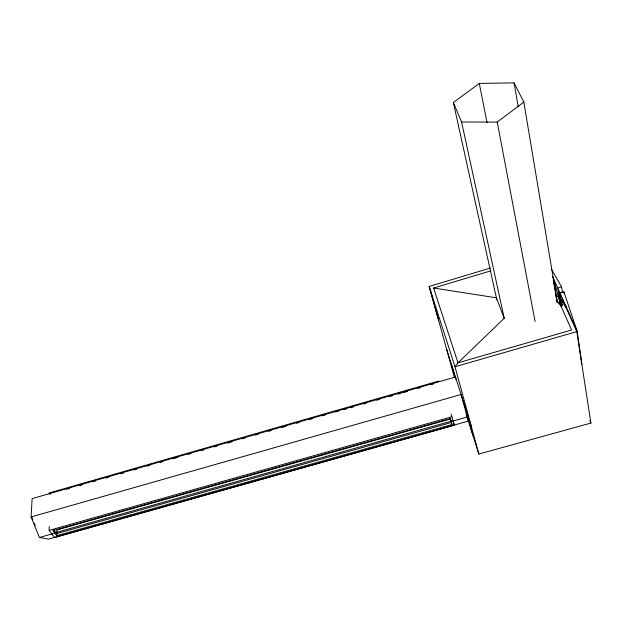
<?xml version="1.0" encoding="UTF-8"?>
<svg xmlns="http://www.w3.org/2000/svg" width="622" height="622" viewBox="0 0 622 622"><rect width="100%" height="100%" fill="white"/><g stroke="black" fill="none" stroke-linecap="round" stroke-linejoin="round"><path stroke-width="0.93" d="M56.789 535.643L56.991 529.89L450.344 418.987L452.023 424.515L56.789 535.643L52.932 530.62L450.281 418.567L452.023 424.515M53.982 529.524L54.86 533.14L39.396 537.494L31.1 516.944L32.126 498.634L455.483 377.025L456.004 379.63M451.051 413.972L454.348 425.215L54.619 537.532L49.107 530.395L49.27 526.554M558.509 297.091L564.068 302.945L557.359 302.657L523.817 102.07L514.099 82.889L479.282 83.41L453.368 102.529L461.594 122.005L504.217 318.262L457.994 362.851L455.016 366.762L478.854 454.037L590.9 423.077L576.819 331.612L559.683 293.32L561.72 305.744M490.906 270.834L433.588 288.017L457.994 362.851L571.587 330.018L560.888 305.868L564.107 303.225L564.566 306.063M461.594 122.005L497.227 122.091L523.817 102.07M438.557 320.089L429.133 286.447L490.439 268.051M562.443 292.534L561.604 286.921L557.763 288.033L552.499 276.277M556.278 299.718L560.888 305.868L560.01 292.939L563.874 291.819L577.162 331.223L581.827 364.15L581.22 362.323M576.819 331.612L455.016 366.762L429.133 286.447M438.899 380.998L49.052 493.021L50.125 494.467M66.764 489.242L69.563 488.441M79.826 485.494L82.633 484.686M92.896 481.739L95.702 480.93M105.965 477.984L108.764 477.183M120.901 473.7L123.7 472.891M133.971 469.944L136.77 469.136M147.041 466.189L149.84 465.388M160.111 462.434L162.91 461.633M173.18 458.686L177.845 457.341M188.116 454.394L190.915 453.593M201.186 450.639L203.985 449.838M214.256 446.891L217.055 446.083M227.325 443.136L231.99 441.791M242.261 438.844L245.06 438.043M255.331 435.089L258.13 434.288M268.393 431.341L271.2 430.533M281.463 427.586L286.136 426.249M296.399 423.294L299.205 422.493M309.468 419.547L312.275 418.738M322.538 415.791L325.337 414.983M335.608 412.036L338.407 411.235M344.013 409.626L346.812 408.817M350.544 407.752L353.343 406.943M363.613 403.997L366.412 403.188M376.683 400.241L379.482 399.441M389.753 396.486L392.552 395.685M398.158 394.076L400.957 393.275M402.823 392.739L407.488 391.393M417.759 388.447L420.558 387.646M430.828 384.691L433.627 383.891M31.1 516.944L461.073 394.511L468.374 421.094L48.392 539.111L39.396 537.494M49.107 530.395L451.891 416.74M53.624 530.045L54.86 533.14L56.859 533.528L451.401 422.486L451.152 421.553L467.627 416.911M433.588 288.017L496.364 297.814L504.217 318.262M54.907 531.841L56.905 532.238L451.028 421.242L450.779 420.301M555.92 294.844L564.068 302.945M552.476 276.852L553.463 278.431L560.888 305.868M551.489 269.303L561.604 286.921M577.162 331.223L557.763 288.033L560.484 305.775M589.788 420.464L590.9 423.077M31.745 517.092L32.803 519.697M34.202 523.172L35.252 525.777M446.573 349.09L471.383 426.7M466.135 414.058L466.974 416.693M467.34 417.898L478.854 454.037M453.508 422.447L454.348 425.215M450.165 418.202L451.152 421.553M451.86 365.619L455.148 377.538M429.989 289.098L454.184 376.613M465.38 407.923L472.891 435.33M453.368 102.529L496.776 299.687M479.282 83.41L487.01 122.487M497.227 122.091L535.114 321.481M514.099 82.889L518.212 106.829M553.261 279.566L554.871 289.129M555.174 291.018L555.508 292.946M555.819 294.836L556.791 300.582M553.611 279.395L557.203 302.44M560.01 292.939L560.725 297.635M561.013 299.509L561.301 301.39M561.58 303.272L562.016 306.086M563.874 291.819L564.154 293.701M565.802 305.853L566.082 307.734"/></g></svg>
